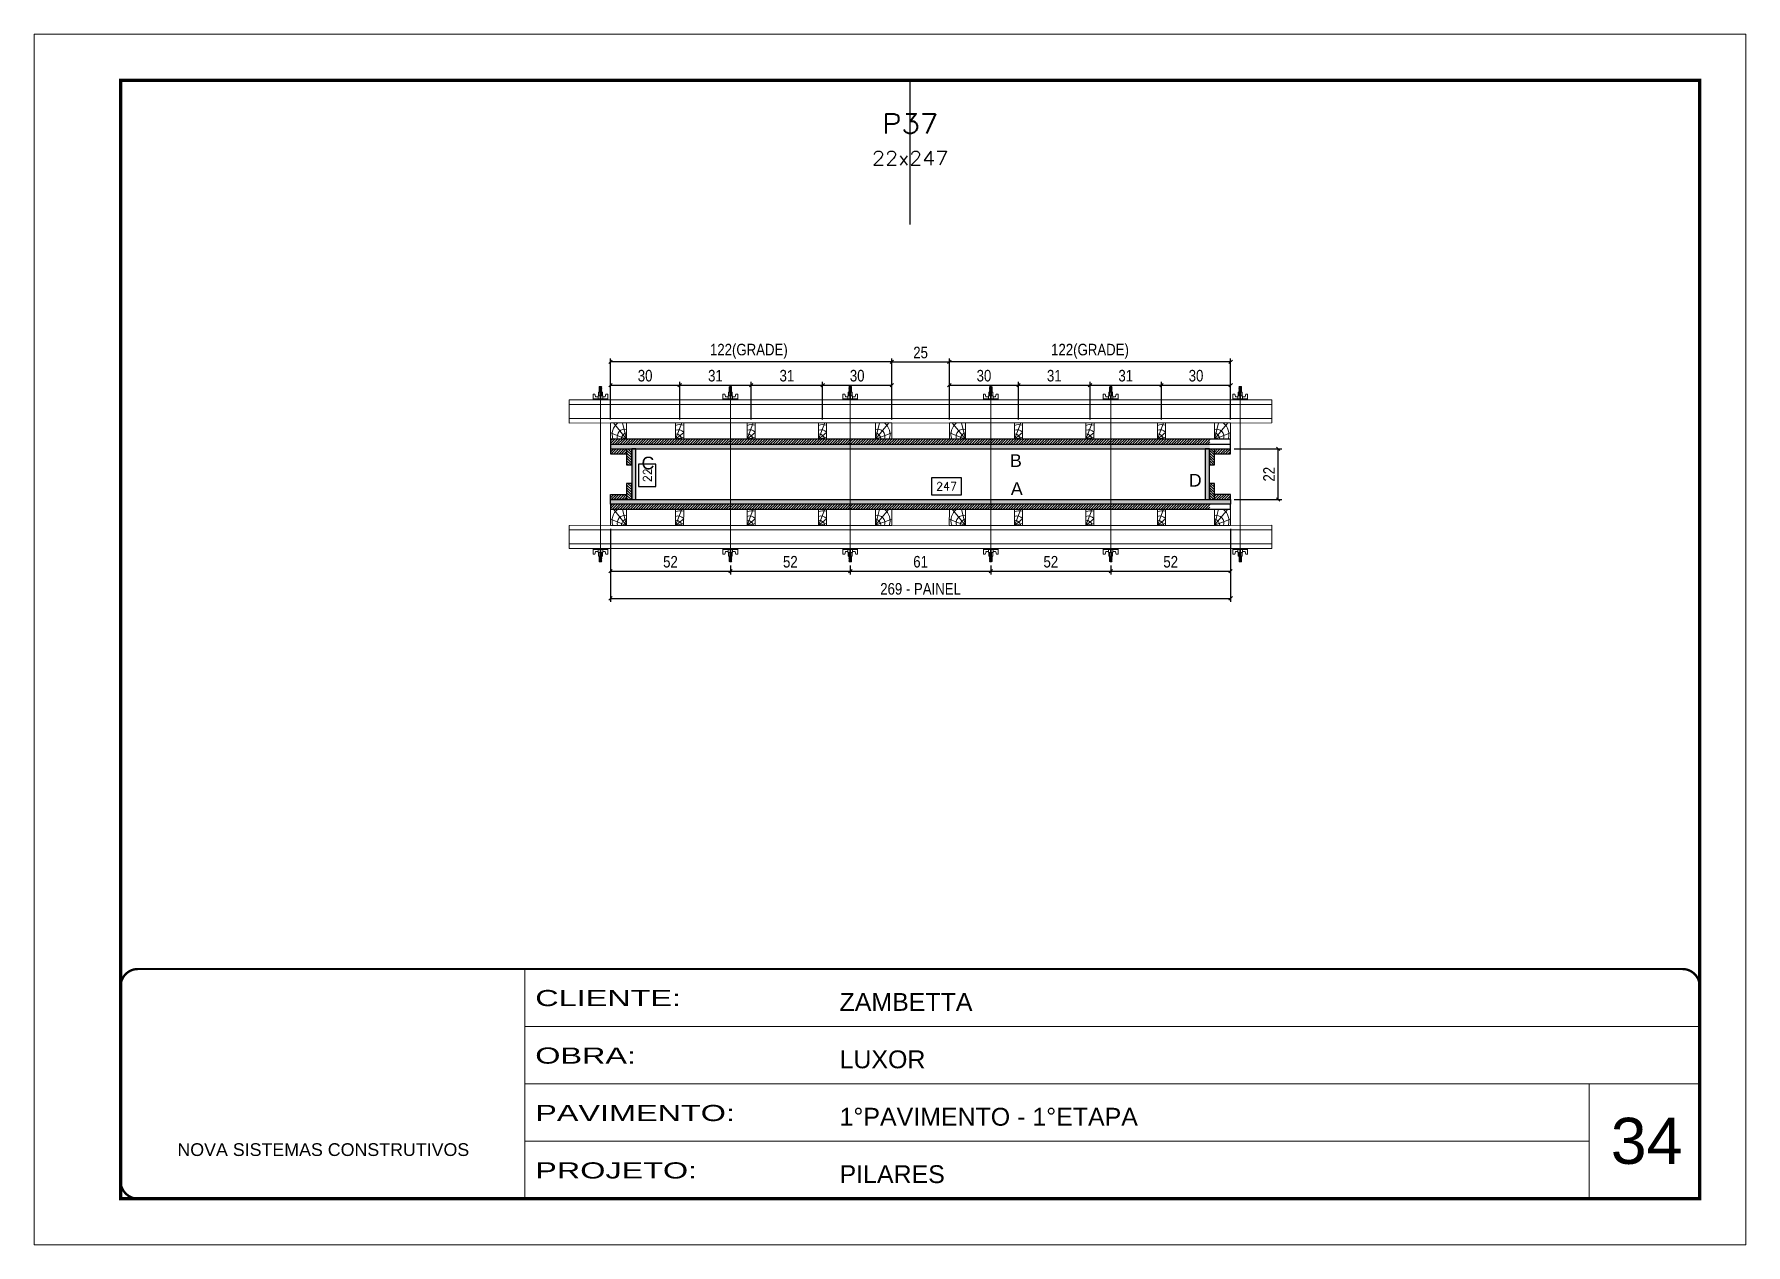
# Model space of a CAD drawing. Extents: x 14400 to 24104, y -21631 to 6985.
# Drawn here: x 15998 to 17483, y -3254 to -2204 of the extents above; entities that cross this region are included whole.
import ezdxf
from ezdxf.enums import TextEntityAlignment as Align

# ---------------------------------------------------------------- set-up
doc = ezdxf.new("R2010")
doc.units = 0
for name, pattern in [('CONTINUO', [0]), ('DASHED', [0.75, 0.5, -0.25]), ('HIDDEN', [0.375, 0.25, -0.125])]:
    doc.linetypes.add(name, pattern=pattern)
for name, color, linetype, lineweight in [('CARIMBO', 255, 'Continuous', 9), ('Folhas', 255, 'Continuous', 9), ('Hachura', 251, 'Continuous', 9), ('Madeira', 126, 'Continuous', 18), ('Perfil Metálico', 224, 'Continuous', 18), ('SARRAFO DE PRESSAO', 251, 'DASHED', 9), ('Texto Seção', 7, 'Continuous', 15)]:
    doc.layers.add(name, color=color, linetype=linetype, lineweight=lineweight)
for name, color, linetype in [('CHAPA', 1, 'Continuous'), ('COTA', 241, 'Continuous'), ('SARRAFO', 251, 'Continuous'), ('Texto de Titulo', 7, 'Continuous'), ('Texto Qtd Sarr', 242, 'Continuous'), ('TEXTO_GERAL', 7, 'Continuous')]:
    doc.layers.add(name, color=color, linetype=linetype)
doc.styles.add('ARIAL', font='arial.ttf')
doc.styles.add('COTA TECNICA 2X', font='techl___.ttf', dxfattribs={"height": 10})
doc.styles.add('ROMANS', font='romans.shx')
doc.styles.add('Tecnologia', font='')
doc.styles.get('Tecnologia').set_extended_font_data('Forgotten Futurist')
doc.dimstyles.new('SECAO PILAR', dxfattribs={"dimtxt": 10, "dimasz": 3, "dimexe": 3, "dimexo": 3, "dimgap": 3, "dimtad": 1, "dimdec": 1, "dimlfac": 0.5, "dimzin": 12, "dimdsep": 46, "dimtxsty": 'COTA TECNICA 2X', "dimblk1": 'OBLIQUE', "dimblk2": 'OBLIQUE', "dimsah": 1, "dimcen": 0.9, "dimclrd": 256, "dimclre": 256, "dimclrt": 256, "dimadec": 1, "dimazin": 3, "dimtfac": 1, "dimtdec": 1, "dimtmove": 0, "dimatfit": 3, "dimfxl": 1, "dimtolj": 1, "dimtzin": 12, "dimarcsym": 0})
doc.dimstyles.new('SECÇÃO 2', dxfattribs={"dimtxt": 7, "dimasz": 6, "dimexe": 0.18, "dimexo": 2, "dimgap": -4, "dimtad": 3, "dimdec": 1, "dimlfac": 0.5, "dimzin": 12, "dimdsep": 46, "dimtxsty": 'ROMANS', "dimblk": 'ARCHTICK', "dimcen": 0.09, "dimse1": 1, "dimse2": 1, "dimsd1": 1, "dimsd2": 1, "dimclrd": 180, "dimclre": 5, "dimclrt": 1, "dimadec": 0, "dimazin": 3, "dimtfac": 1, "dimtdec": 1, "dimtofl": 0, "dimtmove": 0, "dimatfit": 3, "dimldrblk": 'ARCHTICK', "dimfxl": 1, "dimtolj": 1, "dimtzin": 0, "dimarcsym": 0})

# ---------------------------------------------------------------- blocks, each defined once
blk = doc.blocks.new('9999999999')
at = {"color": 30, "linetype": 'CONTINUO'}
for p, q in [((98564.6, 34230.2), (98564.6, 34429.4)), ((98564.6, 34379.6), (99584, 34379.6)), ((98564.6, 34329.8), (99488, 34329.8)), ((99584, 34329.8), (99488, 34329.8)), ((99488, 34329.8), (99488, 34230.2)), ((98564.6, 34280), (99488, 34280))]:
    blk.add_line(p, q, dxfattribs=at)
at = {"color": 30, "linetype": 'CONTINUO', "const_width": 2}
blk.add_lwpolyline([(99584, 34230.2), (99584, 34414.4, 0.414214), (99569, 34429.4), (98229, 34429.4, 0.414214), (98214, 34414.4), (98214, 34245.2, 0.414214), (98229, 34230.2), (99584, 34230.2)], format="xyb", dxfattribs=at)
at = {"layer": 'Folhas'}
blk.add_lwpolyline([(98139, 34190.2), (99624, 34190.2), (99624, 35240.2), (98139, 35240.2)], close=True, dxfattribs=at)
at = {"layer": 'Folhas', "color": 30, "const_width": 3}
blk.add_lwpolyline([(98214, 34230.2), (99584, 34230.2), (99584, 35200.2), (98214, 35200.2)], close=True, dxfattribs=at)
at = {"color": 7, "linetype": 'Continuous', "ltscale": 5, "style": 'ARIAL'}
for s, height, p in [('ZAMBETTA', 15.48, (98837.7, 34393.1)), ('LUXOR', 15.48, (98837.7, 34343.3)), ('1°PAVIMENTO - 1°ETAPA', 15.483, (98837.7, 34293.5)), ('NOVA SISTEMAS CONSTRUTIVOS', 11.059, (98263.2, 34267.2)), ('PILARES', 15.48, (98837.7, 34243.7))]:
    blk.add_text(s, height=height, dxfattribs=at).set_placement(p)
at = {"layer": 'Folhas', "color": 7, "style": 'Tecnologia', "width": 1.5}
for s, p in [('CLIENTE:', (98573.7, 34397.2)), ('OBRA:', (98573.7, 34347.3)), ('PAVIMENTO:', (98573.7, 34297.5)), ('PROJETO:', (98573.7, 34247.7))]:
    blk.add_text(s, height=14, dxfattribs=at).set_placement(p)
blk = doc.blocks.new('*D1836')
at = {"layer": 'COTA', "color": 180, "lineweight": -2, "transparency": 16777216}
for p, q in [((16537.9, -2576.7), (16522.9, -2576.7)), ((16522.9, -2576.7), (16522.9, -2596.1)), ((16537.9, -2596.1), (16537.9, -2576.7)), ((16522.9, -2596.1), (16537.9, -2596.1))]:
    blk.add_line(p, q, dxfattribs=at)
at = {"layer": 'Defpoints', "color": 0, "transparency": 16777216}
for p in [(16537.8, -2563.5), (16537.8, -2607.5), (16541.9, -2607.5)]:
    blk.add_point(p, dxfattribs=at)
at = {"layer": 'COTA', "color": 1, "transparency": 16777216, "insert": (16530.4, -2586.4), "char_height": 7, "attachment_point": 5, "rotation": 90, "style": 'ROMANS'}
blk.add_mtext('\\A1;22', dxfattribs=at)
blk = doc.blocks.new('_ArchTick')
at = {"color": 0, "linetype": 'ByBlock', "const_width": 0.15}
blk.add_lwpolyline([(-0.5, -0.5), (0.5, 0.5)], dxfattribs=at)
blk = doc.blocks.new('*D1837')
at = {"layer": 'COTA', "color": 180, "lineweight": -2, "transparency": 16777216}
for p, q in [((16803, -2588.5), (16777, -2588.5)), ((16777, -2588.5), (16777, -2603.5)), ((16803, -2603.5), (16803, -2588.5)), ((16777, -2603.5), (16803, -2603.5))]:
    blk.add_line(p, q, dxfattribs=at)
at = {"layer": 'Defpoints', "color": 0, "transparency": 16777216}
for p in [(16520.5, -2607.5), (17014.5, -2607.5), (17014.5, -2607.5)]:
    blk.add_point(p, dxfattribs=at)
at = {"layer": 'COTA', "color": 1, "transparency": 16777216, "insert": (16790, -2596), "char_height": 7, "attachment_point": 5, "style": 'ROMANS'}
blk.add_mtext('\\A1;247', dxfattribs=at)
blk = doc.blocks.new('_Oblique')
at = {"color": 0, "linetype": 'ByBlock', "lineweight": -2}
blk.add_line((-0.5, -0.5), (0.5, 0.5), dxfattribs=at)
blk = doc.blocks.new('*D1838')
at = {"layer": 'COTA', "lineweight": -2, "transparency": 16777216}
for p, q in [((16498.5, -2632.9), (16498.5, -2696.2)), ((17036.5, -2632.8), (17036.5, -2696.2)), ((16498.5, -2693.2), (17036.5, -2693.2))]:
    blk.add_line(p, q, dxfattribs=at)
at = {"layer": 'Defpoints', "color": 0, "transparency": 16777216}
for p in [(16498.5, -2629.9), (17036.5, -2629.8), (17036.5, -2693.2)]:
    blk.add_point(p, dxfattribs=at)
at = {"layer": 'COTA', "lineweight": -2, "transparency": 16777216, "xscale": 3, "yscale": 3, "zscale": 3, "rotation": 180}
blk.add_blockref('_Oblique', (16498.5, -2693.2), dxfattribs=at)
at = {"layer": 'COTA', "lineweight": -2, "transparency": 16777216, "xscale": 3, "yscale": 3, "zscale": 3}
blk.add_blockref('_Oblique', (17036.5, -2693.2), dxfattribs=at)
at = {"layer": 'COTA', "transparency": 16777216, "insert": (16767.5, -2685), "char_height": 10, "attachment_point": 5, "style": 'COTA TECNICA 2X'}
blk.add_mtext('\\A1;269 - PAINEL', dxfattribs=at)
blk = doc.blocks.new('*D1839')
at = {"layer": 'COTA', "lineweight": -2, "transparency": 16777216}
for p, q in [((16498.5, -2632.9), (16498.5, -2672.6)), ((16498.5, -2669.6), (16602.5, -2669.6)), ((16602.5, -2664.6), (16602.5, -2672.6))]:
    blk.add_line(p, q, dxfattribs=at)
at = {"layer": 'Defpoints', "color": 0, "transparency": 16777216}
for p in [(16498.5, -2629.9), (16602.5, -2661.6), (16602.5, -2669.6)]:
    blk.add_point(p, dxfattribs=at)
at = {"layer": 'COTA', "lineweight": -2, "transparency": 16777216, "xscale": 3, "yscale": 3, "zscale": 3, "rotation": 180}
blk.add_blockref('_Oblique', (16498.5, -2669.6), dxfattribs=at)
at = {"layer": 'COTA', "lineweight": -2, "transparency": 16777216, "xscale": 3, "yscale": 3, "zscale": 3}
blk.add_blockref('_Oblique', (16602.5, -2669.6), dxfattribs=at)
at = {"layer": 'COTA', "transparency": 16777216, "insert": (16550.5, -2661.5), "char_height": 10, "attachment_point": 5, "style": 'COTA TECNICA 2X'}
blk.add_mtext('\\A1;52', dxfattribs=at)
blk = doc.blocks.new('C')
at = {"layer": 'Hachura', "color": 0}
for p, q in [((0, 3.22), (0, -3.22)), ((0.45, 3.22), (0, 3.22)), ((0.46, 3.16), (0, 3.16)), ((0.46, 3.05), (0, 3.05)), ((0.46, 2.88), (0, 2.88)), ((0, 2.75), (0, -1.16)), ((0.46, 2.65), (0, 2.65)), ((0.46, 2.23), (0, 2.23)), ((0.46, 1.51), (0, 1.51)), ((0.39, 0.49), (0.17, 0.49)), ((0.45, -3.23), (0.45, 3.22)), ((0.45, 3.22), (2.58, 3.22)), ((1.74, 0.97), (0.45, 0.97)), ((1.45, 0.1), (0.45, 0.1)), ((1.35, 1.94), (1.35, 0.96)), ((2.58, 2.39), (1.47, 2.09)), ((1.74, -0.97), (1.74, 0.97)), ((1.74, 0.97), (1.74, 0.84)), ((1.74, 0.97), (1.74, 0.84)), ((1.74, 0.84), (3.35, 0.84)), ((3.35, 0.45), (1.74, 0.45)), ((2.58, 3.22), (2.58, 2.39)), ((3.32, 0.84), (3.32, -0.84)), ((3.35, 0.84), (3.35, -0.84)), ((3.68, 0.45), (3.35, 0.45)), ((3.84, -0.52), (3.35, 0.45)), ((3.35, 0.06), (3.67, -0.57)), ((3.68, 0.45), (4.16, -0.52)), ((3.72, 0.5), (4.25, -0.57)), ((4.37, -0.55), (3.83, 0.53)), ((4.15, 0.45), (3.93, 0.45)), ((4.42, -0.52), (3.93, 0.45)), ((4.15, 0.45), (4.26, 0.45)), ((4.26, 0.45), (4.74, -0.52)), ((4.3, 0.5), (4.83, -0.57)), ((4.95, -0.55), (4.41, 0.53)), ((4.51, 0.45), (4.84, 0.45)), ((5, -0.52), (4.51, 0.45)), ((4.84, 0.45), (5.32, -0.52)), ((4.88, 0.5), (5.41, -0.57)), ((5.53, -0.55), (4.99, 0.53)), ((5.58, -0.52), (5.09, 0.45)), ((5.42, 0.45), (5.09, 0.45)), ((5.58, -0.52), (5.09, 0.45)), ((5.42, 0.45), (5.74, -0.19)), ((5.46, 0.5), (5.74, -0.07)), ((5.74, 0.19), (5.57, 0.53)), ((5.74, 0.32), (5.68, 0.45)), ((5.68, 0.45), (5.74, 0.45)), ((5.74, 0.45), (5.9, 0.29)), ((5.74, 0.45), (5.74, -0.52)), ((5.9, -0.36), (5.9, 0.29)), ((0.45, 0), (0, 0)), ((0.46, -1.52), (0, -1.52)), ((0.46, -2.23), (0, -2.23)), ((0.46, -2.65), (0, -2.65)), ((0.46, -2.88), (0, -2.88)), ((0.46, -3.05), (0, -3.05)), ((0.46, -3.16), (0, -3.16)), ((0, -3.22), (2.57, -3.22)), ((0.08, -0.48), (0.29, -0.48)), ((0.29, -0.48), (0.4, -0.48)), ((0.45, 0), (0.45, -0.97)), ((0.45, -0.16), (1.45, -0.16)), ((0.45, -0.65), (0.45, -0.32)), ((0.45, -3.23), (0.45, -0.65)), ((0.45, -0.97), (1.74, -0.97)), ((1.35, -1.94), (1.35, -0.97)), ((2.58, -2.39), (1.47, -2.1)), ((3.35, -0.32), (1.74, -0.32)), ((3.35, -0.84), (1.74, -0.84)), ((2.58, -3.23), (2.58, -2.39)), ((3.35, -0.07), (3.58, -0.52)), ((3.35, -0.52), (3.58, -0.52)), ((3.84, -0.52), (4.16, -0.52)), ((4.42, -0.52), (4.74, -0.52)), ((4.63, -0.52), (4.74, -0.52)), ((5, -0.52), (5.32, -0.52)), ((5.58, -0.52), (5.74, -0.52)), ((5.74, -0.52), (5.9, -0.36)), ((5.74, -0.52), (5.74, -0.52))]:
    blk.add_line(p, q, dxfattribs=at)
for centre, radius, start, end in [((1.52, 1.94), 0.161, 104.74356, 180), ((1.44, -0.03), 0.129, 272.69497, 87.30503), ((3.81, 0.39), 0.143, 25.56881, 154.43119), ((4.39, 0.39), 0.143, 25.56881, 154.43119), ((4.97, 0.39), 0.143, 25.56881, 154.43119), ((5.55, 0.39), 0.143, 25.56881, 154.43119), ((0.17, -0.37), 0.174, 221.74404, 317.85924), ((1.52, -1.94), 0.161, 180, 255.25644), ((3.71, -0.4), 0.174, 222.14076, 318.25596), ((4.29, -0.4), 0.174, 222.14076, 318.25596), ((4.87, -0.4), 0.174, 222.14076, 318.25596), ((5.45, -0.4), 0.174, 222.14076, 318.25596), ((5.61, -0.4), 0.174, 317.85924, 318.25596)]:
    blk.add_arc(centre, radius, start, end, dxfattribs=at)
blk = doc.blocks.new('*D1840')
at = {"layer": 'COTA', "lineweight": -2, "transparency": 16777216}
for p, q in [((16828.5, -2664.6), (16828.5, -2672.6)), ((16828.5, -2669.6), (16932.5, -2669.6)), ((16932.5, -2664.6), (16932.5, -2672.6))]:
    blk.add_line(p, q, dxfattribs=at)
at = {"layer": 'Defpoints', "color": 0, "transparency": 16777216}
for p in [(16828.5, -2661.6), (16932.5, -2661.6), (16932.5, -2669.6)]:
    blk.add_point(p, dxfattribs=at)
at = {"layer": 'COTA', "lineweight": -2, "transparency": 16777216, "xscale": 3, "yscale": 3, "zscale": 3, "rotation": 180}
blk.add_blockref('_Oblique', (16828.5, -2669.6), dxfattribs=at)
at = {"layer": 'COTA', "lineweight": -2, "transparency": 16777216, "xscale": 3, "yscale": 3, "zscale": 3}
blk.add_blockref('_Oblique', (16932.5, -2669.6), dxfattribs=at)
at = {"layer": 'COTA', "transparency": 16777216, "insert": (16880.5, -2661.5), "char_height": 10, "attachment_point": 5, "style": 'COTA TECNICA 2X'}
blk.add_mtext('\\A1;52', dxfattribs=at)
blk = doc.blocks.new('*D1841')
at = {"layer": 'COTA', "lineweight": -2, "transparency": 16777216}
for p, q in [((17039.5, -2563.5), (17080.8, -2563.5)), ((17077.8, -2607.5), (17077.8, -2563.5)), ((17039.5, -2607.5), (17080.8, -2607.5))]:
    blk.add_line(p, q, dxfattribs=at)
at = {"layer": 'Defpoints', "color": 0, "transparency": 16777216}
for p in [(17036.5, -2563.5), (17077.8, -2563.5), (17036.5, -2607.5)]:
    blk.add_point(p, dxfattribs=at)
at = {"layer": 'COTA', "lineweight": -2, "transparency": 16777216, "xscale": 3, "yscale": 3, "zscale": 3}
for p, rotation in [((17077.8, -2563.5), 90), ((17077.8, -2607.5), 270)]:
    blk.add_blockref('_Oblique', p, dxfattribs=dict(at, rotation=rotation))
at = {"layer": 'COTA', "transparency": 16777216, "insert": (17069.8, -2585.5), "char_height": 10, "attachment_point": 5, "rotation": 90, "style": 'COTA TECNICA 2X'}
blk.add_mtext('\\A1;22', dxfattribs=at)
blk = doc.blocks.new('*D1842')
at = {"layer": 'COTA', "lineweight": -2, "transparency": 16777216}
for p, q in [((16602.5, -2664.6), (16602.5, -2672.6)), ((16602.5, -2669.6), (16706.5, -2669.6)), ((16706.5, -2664.6), (16706.5, -2672.6))]:
    blk.add_line(p, q, dxfattribs=at)
at = {"layer": 'Defpoints', "color": 0, "transparency": 16777216}
for p in [(16602.5, -2661.6), (16706.5, -2661.6), (16706.5, -2669.6)]:
    blk.add_point(p, dxfattribs=at)
at = {"layer": 'COTA', "lineweight": -2, "transparency": 16777216, "xscale": 3, "yscale": 3, "zscale": 3, "rotation": 180}
blk.add_blockref('_Oblique', (16602.5, -2669.6), dxfattribs=at)
at = {"layer": 'COTA', "lineweight": -2, "transparency": 16777216, "xscale": 3, "yscale": 3, "zscale": 3}
blk.add_blockref('_Oblique', (16706.5, -2669.6), dxfattribs=at)
at = {"layer": 'COTA', "transparency": 16777216, "insert": (16654.5, -2661.5), "char_height": 10, "attachment_point": 5, "style": 'COTA TECNICA 2X'}
blk.add_mtext('\\A1;52', dxfattribs=at)
blk = doc.blocks.new('PONTALETE')
at = {"layer": 'Madeira'}
for q in [(2.71, 7), (7, 5.76), (7, 1.74)]:
    blk.add_line((0, 0), q, dxfattribs=at)
blk.add_lwpolyline([(0, 0), (7, 0), (7, 7), (0, 7)], close=True, dxfattribs=at)
for centre, radius, start, end in [((2.04, 0.06), 6.23, 37.28179, 109.09128), ((1.09, 0.9), 3.19, 343.60304, 109.98471), ((-0.21, -0.78), 3.09, 14.63219, 86.0383)]:
    blk.add_arc(centre, radius, start, end, dxfattribs=at)
blk = doc.blocks.new('MEIO PONTALETE')
at = {"layer": 'Madeira'}
for q in [(2.71, 7), (3.5, 2.88), (3.5, 0.87)]:
    blk.add_line((0, 0), q, dxfattribs=at)
blk.add_lwpolyline([(0, 0), (3.5, 0), (3.5, 7), (0, 7)], close=True, dxfattribs=at)
for centre, radius, start, end in [((2.04, 0.06), 6.23, 76.44987, 109.09128), ((1.09, 0.9), 3.19, 40.90626, 109.98471), ((-0.21, -0.78), 3.09, 14.63219, 86.0383)]:
    blk.add_arc(centre, radius, start, end, dxfattribs=at)
blk = doc.blocks.new('*D1843')
at = {"layer": 'COTA', "lineweight": -2, "transparency": 16777216}
for p, q in [((16792.5, -2538.1), (16792.5, -2505.3)), ((16792.5, -2508.3), (16852.5, -2508.3)), ((16852.5, -2538.1), (16852.5, -2505.3))]:
    blk.add_line(p, q, dxfattribs=at)
at = {"layer": 'Defpoints', "color": 0, "transparency": 16777216}
for p in [(16852.5, -2508.3), (16792.5, -2541.1), (16852.5, -2541.1)]:
    blk.add_point(p, dxfattribs=at)
at = {"layer": 'COTA', "lineweight": -2, "transparency": 16777216, "xscale": 3, "yscale": 3, "zscale": 3, "rotation": 180}
blk.add_blockref('_Oblique', (16792.5, -2508.3), dxfattribs=at)
at = {"layer": 'COTA', "lineweight": -2, "transparency": 16777216, "xscale": 3, "yscale": 3, "zscale": 3}
blk.add_blockref('_Oblique', (16852.5, -2508.3), dxfattribs=at)
at = {"layer": 'COTA', "transparency": 16777216, "insert": (16822.5, -2500.1), "char_height": 10, "attachment_point": 5, "style": 'COTA TECNICA 2X'}
blk.add_mtext('\\A1;30', dxfattribs=at)
blk = doc.blocks.new('*D1844')
at = {"layer": 'COTA', "lineweight": -2, "transparency": 16777216}
for p, q in [((16792.5, -2538.1), (16792.5, -2485.1)), ((17036.5, -2488.1), (16792.5, -2488.1)), ((17036.5, -2538.1), (17036.5, -2485.1))]:
    blk.add_line(p, q, dxfattribs=at)
at = {"layer": 'Defpoints', "color": 0, "transparency": 16777216}
for p in [(16792.5, -2488.1), (16792.5, -2541.1), (17036.5, -2541.1)]:
    blk.add_point(p, dxfattribs=at)
at = {"layer": 'COTA', "lineweight": -2, "transparency": 16777216, "xscale": 3, "yscale": 3, "zscale": 3, "rotation": 180}
blk.add_blockref('_Oblique', (16792.5, -2488.1), dxfattribs=at)
at = {"layer": 'COTA', "lineweight": -2, "transparency": 16777216, "xscale": 3, "yscale": 3, "zscale": 3}
blk.add_blockref('_Oblique', (17036.5, -2488.1), dxfattribs=at)
at = {"layer": 'COTA', "transparency": 16777216, "insert": (16914.5, -2478.9), "char_height": 10, "attachment_point": 5, "style": 'COTA TECNICA 2X'}
blk.add_mtext('\\A1;122(GRADE)', dxfattribs=at)
blk = doc.blocks.new('*D1845')
at = {"layer": 'COTA', "lineweight": -2, "transparency": 16777216}
for p, q in [((16852.5, -2538.1), (16852.5, -2505.3)), ((16852.5, -2508.3), (16914.5, -2508.3)), ((16914.5, -2538.1), (16914.5, -2505.3))]:
    blk.add_line(p, q, dxfattribs=at)
at = {"layer": 'Defpoints', "color": 0, "transparency": 16777216}
for p in [(16914.5, -2508.3), (16852.5, -2541.1), (16914.5, -2541.1)]:
    blk.add_point(p, dxfattribs=at)
at = {"layer": 'COTA', "lineweight": -2, "transparency": 16777216, "xscale": 3, "yscale": 3, "zscale": 3, "rotation": 180}
blk.add_blockref('_Oblique', (16852.5, -2508.3), dxfattribs=at)
at = {"layer": 'COTA', "lineweight": -2, "transparency": 16777216, "xscale": 3, "yscale": 3, "zscale": 3}
blk.add_blockref('_Oblique', (16914.5, -2508.3), dxfattribs=at)
at = {"layer": 'COTA', "transparency": 16777216, "insert": (16883.5, -2500.1), "char_height": 10, "attachment_point": 5, "style": 'COTA TECNICA 2X'}
blk.add_mtext('\\A1;31', dxfattribs=at)
blk = doc.blocks.new('*D1846')
at = {"layer": 'COTA', "lineweight": -2, "transparency": 16777216}
for p, q in [((16914.5, -2538.1), (16914.5, -2505.3)), ((16914.5, -2508.3), (16976.5, -2508.3)), ((16976.5, -2538.1), (16976.5, -2505.3))]:
    blk.add_line(p, q, dxfattribs=at)
at = {"layer": 'Defpoints', "color": 0, "transparency": 16777216}
for p in [(16976.5, -2508.3), (16914.5, -2541.1), (16976.5, -2541.1)]:
    blk.add_point(p, dxfattribs=at)
at = {"layer": 'COTA', "lineweight": -2, "transparency": 16777216, "xscale": 3, "yscale": 3, "zscale": 3, "rotation": 180}
blk.add_blockref('_Oblique', (16914.5, -2508.3), dxfattribs=at)
at = {"layer": 'COTA', "lineweight": -2, "transparency": 16777216, "xscale": 3, "yscale": 3, "zscale": 3}
blk.add_blockref('_Oblique', (16976.5, -2508.3), dxfattribs=at)
at = {"layer": 'COTA', "transparency": 16777216, "insert": (16945.5, -2500.1), "char_height": 10, "attachment_point": 5, "style": 'COTA TECNICA 2X'}
blk.add_mtext('\\A1;31', dxfattribs=at)
blk = doc.blocks.new('*D1847')
at = {"layer": 'COTA', "lineweight": -2, "transparency": 16777216}
for p, q in [((16976.5, -2538.1), (16976.5, -2505.3)), ((16976.5, -2508.3), (17036.5, -2508.3)), ((17036.5, -2538.1), (17036.5, -2505.3))]:
    blk.add_line(p, q, dxfattribs=at)
at = {"layer": 'Defpoints', "color": 0, "transparency": 16777216}
for p in [(17036.5, -2508.3), (16976.5, -2541.1), (17036.5, -2541.1)]:
    blk.add_point(p, dxfattribs=at)
at = {"layer": 'COTA', "lineweight": -2, "transparency": 16777216, "xscale": 3, "yscale": 3, "zscale": 3, "rotation": 180}
blk.add_blockref('_Oblique', (16976.5, -2508.3), dxfattribs=at)
at = {"layer": 'COTA', "lineweight": -2, "transparency": 16777216, "xscale": 3, "yscale": 3, "zscale": 3}
blk.add_blockref('_Oblique', (17036.5, -2508.3), dxfattribs=at)
at = {"layer": 'COTA', "transparency": 16777216, "insert": (17006.5, -2500.1), "char_height": 10, "attachment_point": 5, "style": 'COTA TECNICA 2X'}
blk.add_mtext('\\A1;30', dxfattribs=at)
blk = doc.blocks.new('*D1848')
at = {"layer": 'COTA', "lineweight": -2, "transparency": 16777216}
for p, q in [((16498.5, -2538.1), (16498.5, -2505.3)), ((16498.5, -2508.3), (16558.5, -2508.3)), ((16558.5, -2538.1), (16558.5, -2505.3))]:
    blk.add_line(p, q, dxfattribs=at)
at = {"layer": 'Defpoints', "color": 0, "transparency": 16777216}
for p in [(16558.5, -2508.3), (16498.5, -2541.1), (16558.5, -2541.1)]:
    blk.add_point(p, dxfattribs=at)
at = {"layer": 'COTA', "lineweight": -2, "transparency": 16777216, "xscale": 3, "yscale": 3, "zscale": 3, "rotation": 180}
blk.add_blockref('_Oblique', (16498.5, -2508.3), dxfattribs=at)
at = {"layer": 'COTA', "lineweight": -2, "transparency": 16777216, "xscale": 3, "yscale": 3, "zscale": 3}
blk.add_blockref('_Oblique', (16558.5, -2508.3), dxfattribs=at)
at = {"layer": 'COTA', "transparency": 16777216, "insert": (16528.5, -2500.1), "char_height": 10, "attachment_point": 5, "style": 'COTA TECNICA 2X'}
blk.add_mtext('\\A1;30', dxfattribs=at)
blk = doc.blocks.new('*D1849')
at = {"layer": 'COTA', "lineweight": -2, "transparency": 16777216}
for p, q in [((16498.5, -2538.1), (16498.5, -2485.1)), ((16742.5, -2488.1), (16498.5, -2488.1)), ((16742.5, -2538.1), (16742.5, -2485.1))]:
    blk.add_line(p, q, dxfattribs=at)
at = {"layer": 'Defpoints', "color": 0, "transparency": 16777216}
for p in [(16498.5, -2488.1), (16498.5, -2541.1), (16742.5, -2541.1)]:
    blk.add_point(p, dxfattribs=at)
at = {"layer": 'COTA', "lineweight": -2, "transparency": 16777216, "xscale": 3, "yscale": 3, "zscale": 3, "rotation": 180}
blk.add_blockref('_Oblique', (16498.5, -2488.1), dxfattribs=at)
at = {"layer": 'COTA', "lineweight": -2, "transparency": 16777216, "xscale": 3, "yscale": 3, "zscale": 3}
blk.add_blockref('_Oblique', (16742.5, -2488.1), dxfattribs=at)
at = {"layer": 'COTA', "transparency": 16777216, "insert": (16618.5, -2478.9), "char_height": 10, "attachment_point": 5, "style": 'COTA TECNICA 2X'}
blk.add_mtext('\\A1;122(GRADE)', dxfattribs=at)
blk = doc.blocks.new('*D1850')
at = {"layer": 'COTA', "lineweight": -2, "transparency": 16777216}
for p, q in [((16558.5, -2538.1), (16558.5, -2505.3)), ((16558.5, -2508.3), (16620.5, -2508.3)), ((16620.5, -2538.1), (16620.5, -2505.3))]:
    blk.add_line(p, q, dxfattribs=at)
at = {"layer": 'Defpoints', "color": 0, "transparency": 16777216}
for p in [(16620.5, -2508.3), (16558.5, -2541.1), (16620.5, -2541.1)]:
    blk.add_point(p, dxfattribs=at)
at = {"layer": 'COTA', "lineweight": -2, "transparency": 16777216, "xscale": 3, "yscale": 3, "zscale": 3, "rotation": 180}
blk.add_blockref('_Oblique', (16558.5, -2508.3), dxfattribs=at)
at = {"layer": 'COTA', "lineweight": -2, "transparency": 16777216, "xscale": 3, "yscale": 3, "zscale": 3}
blk.add_blockref('_Oblique', (16620.5, -2508.3), dxfattribs=at)
at = {"layer": 'COTA', "transparency": 16777216, "insert": (16589.5, -2500.1), "char_height": 10, "attachment_point": 5, "style": 'COTA TECNICA 2X'}
blk.add_mtext('\\A1;31', dxfattribs=at)
blk = doc.blocks.new('*D1851')
at = {"layer": 'COTA', "lineweight": -2, "transparency": 16777216}
for p, q in [((16620.5, -2538.1), (16620.5, -2505.3)), ((16620.5, -2508.3), (16682.5, -2508.3)), ((16682.5, -2538.1), (16682.5, -2505.3))]:
    blk.add_line(p, q, dxfattribs=at)
at = {"layer": 'Defpoints', "color": 0, "transparency": 16777216}
for p in [(16682.5, -2508.3), (16620.5, -2541.1), (16682.5, -2541.1)]:
    blk.add_point(p, dxfattribs=at)
at = {"layer": 'COTA', "lineweight": -2, "transparency": 16777216, "xscale": 3, "yscale": 3, "zscale": 3, "rotation": 180}
blk.add_blockref('_Oblique', (16620.5, -2508.3), dxfattribs=at)
at = {"layer": 'COTA', "lineweight": -2, "transparency": 16777216, "xscale": 3, "yscale": 3, "zscale": 3}
blk.add_blockref('_Oblique', (16682.5, -2508.3), dxfattribs=at)
at = {"layer": 'COTA', "transparency": 16777216, "insert": (16651.5, -2500.1), "char_height": 10, "attachment_point": 5, "style": 'COTA TECNICA 2X'}
blk.add_mtext('\\A1;31', dxfattribs=at)
blk = doc.blocks.new('*D1852')
at = {"layer": 'COTA', "lineweight": -2, "transparency": 16777216}
for p, q in [((16682.5, -2538.1), (16682.5, -2505.3)), ((16682.5, -2508.3), (16742.5, -2508.3)), ((16742.5, -2538.1), (16742.5, -2505.3))]:
    blk.add_line(p, q, dxfattribs=at)
at = {"layer": 'Defpoints', "color": 0, "transparency": 16777216}
for p in [(16742.5, -2508.3), (16682.5, -2541.1), (16742.5, -2541.1)]:
    blk.add_point(p, dxfattribs=at)
at = {"layer": 'COTA', "lineweight": -2, "transparency": 16777216, "xscale": 3, "yscale": 3, "zscale": 3, "rotation": 180}
blk.add_blockref('_Oblique', (16682.5, -2508.3), dxfattribs=at)
at = {"layer": 'COTA', "lineweight": -2, "transparency": 16777216, "xscale": 3, "yscale": 3, "zscale": 3}
blk.add_blockref('_Oblique', (16742.5, -2508.3), dxfattribs=at)
at = {"layer": 'COTA', "transparency": 16777216, "insert": (16712.5, -2500.1), "char_height": 10, "attachment_point": 5, "style": 'COTA TECNICA 2X'}
blk.add_mtext('\\A1;30', dxfattribs=at)
blk = doc.blocks.new('*D1853')
at = {"layer": 'COTA', "lineweight": -2, "transparency": 16777216}
for p, q in [((16742.5, -2538.1), (16742.5, -2485.1)), ((16742.5, -2488.1), (16792.5, -2488.1)), ((16792.5, -2538.1), (16792.5, -2485.1))]:
    blk.add_line(p, q, dxfattribs=at)
at = {"layer": 'Defpoints', "color": 0, "transparency": 16777216}
for p in [(16792.5, -2488.1), (16742.5, -2541.1), (16792.5, -2541.1)]:
    blk.add_point(p, dxfattribs=at)
at = {"layer": 'COTA', "lineweight": -2, "transparency": 16777216, "xscale": 3, "yscale": 3, "zscale": 3, "rotation": 180}
blk.add_blockref('_Oblique', (16742.5, -2488.1), dxfattribs=at)
at = {"layer": 'COTA', "lineweight": -2, "transparency": 16777216, "xscale": 3, "yscale": 3, "zscale": 3}
blk.add_blockref('_Oblique', (16792.5, -2488.1), dxfattribs=at)
at = {"layer": 'COTA', "transparency": 16777216, "insert": (16767.5, -2480), "char_height": 10, "attachment_point": 5, "style": 'COTA TECNICA 2X'}
blk.add_mtext('\\A1;25', dxfattribs=at)
blk = doc.blocks.new('*D1854')
at = {"layer": 'COTA', "lineweight": -2, "transparency": 16777216}
for p, q in [((17036.4, -2632.9), (17036.4, -2672.6)), ((16932.5, -2664.6), (16932.5, -2672.6)), ((16932.5, -2669.6), (17036.4, -2669.6))]:
    blk.add_line(p, q, dxfattribs=at)
at = {"layer": 'Defpoints', "color": 0, "transparency": 16777216}
for p in [(17036.4, -2629.9), (16932.5, -2661.6), (17036.4, -2669.6)]:
    blk.add_point(p, dxfattribs=at)
at = {"layer": 'COTA', "lineweight": -2, "transparency": 16777216, "xscale": 3, "yscale": 3, "zscale": 3, "rotation": 180}
blk.add_blockref('_Oblique', (16932.5, -2669.6), dxfattribs=at)
at = {"layer": 'COTA', "lineweight": -2, "transparency": 16777216, "xscale": 3, "yscale": 3, "zscale": 3}
blk.add_blockref('_Oblique', (17036.4, -2669.6), dxfattribs=at)
at = {"layer": 'COTA', "transparency": 16777216, "insert": (16984.5, -2661.5), "char_height": 10, "attachment_point": 5, "style": 'COTA TECNICA 2X'}
blk.add_mtext('\\A1;52', dxfattribs=at)
blk = doc.blocks.new('*D1855')
at = {"layer": 'COTA', "lineweight": -2, "transparency": 16777216}
for p, q in [((16706.5, -2664.6), (16706.5, -2672.6)), ((16706.5, -2669.6), (16828.5, -2669.6)), ((16828.5, -2664.6), (16828.5, -2672.6))]:
    blk.add_line(p, q, dxfattribs=at)
at = {"layer": 'Defpoints', "color": 0, "transparency": 16777216}
for p in [(16706.5, -2661.6), (16828.5, -2661.6), (16828.5, -2669.6)]:
    blk.add_point(p, dxfattribs=at)
at = {"layer": 'COTA', "lineweight": -2, "transparency": 16777216, "xscale": 3, "yscale": 3, "zscale": 3, "rotation": 180}
blk.add_blockref('_Oblique', (16706.5, -2669.6), dxfattribs=at)
at = {"layer": 'COTA', "lineweight": -2, "transparency": 16777216, "xscale": 3, "yscale": 3, "zscale": 3}
blk.add_blockref('_Oblique', (16828.5, -2669.6), dxfattribs=at)
at = {"layer": 'COTA', "transparency": 16777216, "insert": (16767.5, -2661.5), "char_height": 10, "attachment_point": 5, "style": 'COTA TECNICA 2X'}
blk.add_mtext('\\A1;61', dxfattribs=at)
blk = doc.blocks.new('titulo1')
at = {"layer": 'Defpoints', "color": 252, "linetype": 'HIDDEN', "ltscale": 2}
blk.add_line((0, 0), (0, 125), dxfattribs=at)
at = {"layer": 'Defpoints', "style": 'ROMANS', "oblique": 15}
blk.add_attdef('FOLHA', text='', height=10, dxfattribs=at).set_placement((0, 15.6), align=Align.MIDDLE_CENTER)
at = {"layer": 'Texto Qtd Sarr', "color": 3, "style": 'ROMANS', "oblique": 15}
for tag, height, p in [('TITULO', 17, (0, 71.4)), ('SEÇÃO', 12, (0, 41.5))]:
    blk.add_attdef(tag, text='', height=height, dxfattribs=at).set_placement(p, align=Align.MIDDLE_CENTER)

msp = doc.modelspace()

# ---------------------------------------------------------------- hatches: boundary and pattern name
at = {"layer": 'Hachura'}
h = msp.add_hatch(dxfattribs=at)
h.set_pattern_fill('ANSI31', color=256, scale=0.5, angle=180, style=0)
h.set_pattern_definition([(225, (7402.5001, -25484.4815), (1.12253202, -1.12253202), [])])
h.paths.add_polyline_path([(17018.45, -2555.07), (17018.45, -2559.47), (16498.45, -2559.47), (16498.45, -2555.07)])
h = msp.add_hatch(color=256, dxfattribs=at)
h.dxf.hatch_style = 1
h.paths.add_polyline_path([(17018.45, -2563.48), (17018.45, -2559.48), (16498.45, -2559.47), (16498.45, -2563.47)])
h = msp.add_hatch(dxfattribs=at)
h.set_pattern_fill('ANSI31', color=256, scale=0.5, angle=180, style=0)
h.set_pattern_definition([(225, (7374.5001, -25492.8815), (1.12253202, -1.12253202), [])])
h.paths.add_polyline_path([(16512.45, -2563.47), (16512.45, -2567.87), (16498.45, -2567.87), (16498.45, -2563.47)])
h = msp.add_hatch(dxfattribs=at)
h.set_pattern_fill('ANSI31', color=256, scale=0.5, angle=270, style=0)
h.set_pattern_definition([(315, (39408.2601, -12066.4252), (1.12253202, 1.12253202), [])])
h.paths.add_polyline_path([(16516.85, -2577.47), (16512.45, -2577.47), (16512.45, -2563.47), (16516.85, -2563.47)])
h = msp.add_hatch(color=256, dxfattribs=at)
h.dxf.hatch_style = 1
h.paths.add_polyline_path([(16516.85, -2607.47), (16520.45, -2607.47), (16520.45, -2563.47), (16516.85, -2563.47)])
h = msp.add_hatch(color=256, dxfattribs=at)
h.dxf.hatch_style = 1
h.paths.add_polyline_path([(17014.45, -2607.47), (17018.05, -2607.47), (17018.05, -2563.47), (17014.45, -2563.47)])
h = msp.add_hatch(dxfattribs=at)
h.set_pattern_fill('ANSI31', color=256, scale=0.5, angle=270, style=0)
h.set_pattern_definition([(315, (39913.8601, -12066.4252), (1.12253202, 1.12253202), [])])
h.paths.add_polyline_path([(17022.45, -2577.47), (17018.05, -2577.47), (17018.05, -2563.47), (17022.45, -2563.47)])
h = msp.add_hatch(dxfattribs=at)
h.set_pattern_fill('ANSI31', color=256, scale=0.5, angle=180, style=0)
h.set_pattern_definition([(225, (7898.5001, -25492.8815), (1.12253202, -1.12253202), [])])
h.paths.add_polyline_path([(17036.45, -2563.47), (17036.45, -2567.87), (17022.45, -2567.87), (17022.45, -2563.47)])
h = msp.add_hatch(dxfattribs=at)
h.set_pattern_fill('ANSI31', color=256, scale=0.5, angle=270, style=0)
h.set_pattern_definition([(315, (39408.2601, -12096.4252), (1.12253202, 1.12253202), [])])
h.paths.add_polyline_path([(16516.85, -2607.47), (16512.45, -2607.47), (16512.45, -2593.47), (16516.85, -2593.47)])
h = msp.add_hatch(dxfattribs=at)
h.set_pattern_fill('ANSI31', color=256, scale=0.5, angle=270, style=0)
h.set_pattern_definition([(315, (39913.8601, -12096.4252), (1.12253202, 1.12253202), [])])
h.paths.add_polyline_path([(17022.45, -2607.47), (17018.05, -2607.47), (17018.05, -2593.47), (17022.45, -2593.47)])
h = msp.add_hatch(dxfattribs=at)
h.set_pattern_fill('ANSI31', color=256, scale=0.5, angle=180, style=0)
h.set_pattern_definition([(225, (7374.5001, -25498.8815), (1.12253202, -1.12253202), [])])
h.paths.add_polyline_path([(16512.45, -2607.47), (16512.45, -2603.07), (16498.45, -2603.07), (16498.45, -2607.47)])
h = msp.add_hatch(color=256, dxfattribs=at)
h.dxf.hatch_style = 1
h.paths.add_polyline_path([(17036.45, -2607.47), (17036.45, -2611.47), (16498.45, -2611.47), (16498.45, -2607.47)])
h = msp.add_hatch(dxfattribs=at)
h.set_pattern_fill('ANSI31', color=256, scale=0.5, angle=180, style=0)
h.set_pattern_definition([(225, (7402.5001, -25540.8815), (1.12253202, -1.12253202), [])])
h.paths.add_polyline_path([(17018.45, -2611.47), (17018.45, -2615.87), (16498.45, -2615.87), (16498.45, -2611.47)])
h = msp.add_hatch(dxfattribs=at)
h.set_pattern_fill('ANSI31', color=256, scale=0.5, angle=180, style=0)
h.set_pattern_definition([(225, (7533.5001, -25498.8815), (1.12253202, -1.12253202), [])])
h.paths.add_polyline_path([(17022.45, -2607.47), (17022.45, -2603.07), (17036.45, -2603.07), (17036.45, -2607.47)])

# ---------------------------------------------------------------- linework, layer by layer
at = {"layer": 'CHAPA'}
msp.add_lwpolyline([(16498.45, -2559.47), (16498.45, -2563.47), (17036.45, -2563.47), (17036.45, -2559.47)], dxfattribs=at)
for points in [[(16516.85, -2607.47), (16520.45, -2607.47), (16520.45, -2563.47), (16516.85, -2563.47)], [(17014.45, -2607.47), (17018.05, -2607.47), (17018.05, -2563.47), (17014.45, -2563.47)], [(17036.45, -2607.47), (17036.45, -2611.47), (16498.45, -2611.47), (16498.45, -2607.47)]]:
    msp.add_lwpolyline(points, close=True, dxfattribs=at)
at = {"layer": 'Hachura'}
for p, q in [((16489.76, -2660.64), (16489.76, -2514.1)), ((16602.45, -2660.64), (16602.45, -2514.1)), ((16706.45, -2660.64), (16706.45, -2514.1)), ((16828.45, -2660.64), (16828.45, -2514.1)), ((16932.45, -2660.64), (16932.45, -2514.1)), ((17044.84, -2660.64), (17044.84, -2514.1))]:
    msp.add_line(p, q, dxfattribs=at)
at = {"layer": 'Madeira'}
for points in [[(16498.45, -2555.07), (16498.47, -2541.07), (16742.46, -2541.07), (16742.44, -2555.07)], [(16792.46, -2555.07), (16792.47, -2541.07), (17036.47, -2541.07), (17036.45, -2555.07)], [(16498.44, -2629.86), (16498.45, -2615.86), (16742.44, -2615.86), (16742.43, -2629.86)], [(16792.44, -2629.86), (16792.46, -2615.86), (17036.45, -2615.86), (17036.44, -2629.86)]]:
    msp.add_lwpolyline(points, close=True, dxfattribs=at)
at = {"layer": 'Perfil Metálico'}
for p, q in [((17072.17, -2525.13), (16462.73, -2525.13)), ((17072.17, -2537.13), (16462.73, -2537.13)), ((17072.17, -2633.87), (16462.73, -2633.87)), ((17072.17, -2645.87), (16462.73, -2645.87))]:
    msp.add_line(p, q, dxfattribs=at)
for points in [[(17072.17, -2541.07), (17072.17, -2521.07), (16462.73, -2521.13), (16462.73, -2541.13)], [(16462.73, -2629.87), (16462.73, -2649.87), (17072.17, -2649.81), (17072.17, -2629.81)]]:
    msp.add_lwpolyline(points, close=True, dxfattribs=at)
at = {"layer": 'SARRAFO'}
for points in [[(16498.45, -2559.47), (17036.45, -2559.47), (17036.45, -2555.07), (16498.45, -2555.07)], [(16512.45, -2593.47), (16512.45, -2607.47), (16516.85, -2607.47), (16516.85, -2593.47)], [(17018.05, -2593.47), (17018.05, -2607.47), (17022.45, -2607.47), (17022.45, -2593.47)], [(16498.45, -2615.87), (17036.45, -2615.87), (17036.45, -2611.47), (16498.45, -2611.47)]]:
    msp.add_lwpolyline(points, close=True, dxfattribs=at)
for points in [[(16498.45, -2563.47), (16498.45, -2567.87), (16512.45, -2567.87)], [(16512.45, -2563.47), (16512.45, -2577.47), (16516.85, -2577.47), (16516.85, -2563.47)], [(17018.05, -2563.47), (17018.05, -2577.47), (17022.45, -2577.47), (17022.45, -2563.47)], [(17022.45, -2567.87), (17036.45, -2567.87), (17036.45, -2563.47)], [(16512.45, -2607.47), (16498.45, -2607.47), (16498.45, -2603.07), (16512.45, -2603.07)], [(17022.45, -2607.47), (17036.45, -2607.47), (17036.45, -2603.07), (17022.45, -2603.07)]]:
    msp.add_lwpolyline(points, dxfattribs=at)

# ---------------------------------------------------------------- block references
at = {"layer": 'Hachura', "linetype": 'Continuous', "yscale": 2, "zscale": 2}
for p, xscale, rotation in [((16489.77, -2521.1), -2, 270), ((16602.44, -2521.1), 2, 90.00000000000001), ((16706.44, -2521.1), 2, 90.00000000000001), ((16828.44, -2521.1), 2, 90.00000000000001), ((16932.44, -2521.1), 2, 90.00000000000001), ((17044.83, -2521.1), 2, 90.00000000000001), ((16489.76, -2649.84), 2, 270), ((16602.45, -2649.84), -2, 90), ((16706.45, -2649.84), -2, 90), ((16828.45, -2649.84), -2, 90), ((16932.45, -2649.84), -2, 90), ((17044.84, -2649.84), -2, 90)]:
    msp.add_blockref('C', p, dxfattribs=dict(at, xscale=xscale, rotation=rotation))
at = {"layer": 'Madeira'}
for name, p, xscale, yscale, zscale, rotation in [('PONTALETE', (16512.45, -2555.08), 2, 2, 2, 89.93708930310329), ('MEIO PONTALETE', (16554.95, -2555.07), 1.999999997962732, 1.999999997962732, 1.999999997962732, 359.9370893031033), ('MEIO PONTALETE', (16616.95, -2555.07), 1.999999997962732, 1.999999997962732, 1.999999997962732, 359.9370893031033), ('MEIO PONTALETE', (16678.95, -2555.07), 1.999999997962732, 1.999999997962732, 1.999999997962732, 359.9370893031033), ('PONTALETE', (16728.44, -2555.06), -2, 2, 2, 269.9370893031033), ('PONTALETE', (16806.46, -2555.08), 2, 2, 2, 89.93708930310329), ('MEIO PONTALETE', (16848.96, -2555.07), 1.999999997962732, 1.999999997962732, 1.999999997962732, 359.9370893031033), ('MEIO PONTALETE', (16910.96, -2555.07), 1.999999997962732, 1.999999997962732, 1.999999997962732, 359.9370893031033), ('MEIO PONTALETE', (16972.96, -2555.07), 1.999999997962732, 1.999999997962732, 1.999999997962732, 359.9370893031033), ('PONTALETE', (17022.45, -2555.06), -2, 2, 2, 269.9370893031033), ('PONTALETE', (16512.44, -2629.86), 2, 2, 2, 89.93708930310329), ('MEIO PONTALETE', (16554.94, -2629.86), 1.999999997962732, 1.999999997962732, 1.999999997962732, 359.9370893031033), ('MEIO PONTALETE', (16616.94, -2629.86), 1.999999997962732, 1.999999997962732, 1.999999997962732, 359.9370893031033), ('MEIO PONTALETE', (16678.94, -2629.86), 1.999999997962732, 1.999999997962732, 1.999999997962732, 359.9370893031033), ('PONTALETE', (16728.43, -2629.84), -2, 2, 2, 269.9370893031033), ('PONTALETE', (16806.44, -2629.86), 2, 2, 2, 89.93708930310329), ('MEIO PONTALETE', (16848.94, -2629.86), 1.999999997962732, 1.999999997962732, 1.999999997962732, 359.9370893031033), ('MEIO PONTALETE', (16910.94, -2629.86), 1.999999997962732, 1.999999997962732, 1.999999997962732, 359.9370893031033), ('MEIO PONTALETE', (16972.94, -2629.86), 1.999999997962732, 1.999999997962732, 1.999999997962732, 359.9370893031033), ('PONTALETE', (17022.44, -2629.84), -2, 2, 2, 269.9370893031033)]:
    msp.add_blockref(name, p, dxfattribs=dict(at, xscale=xscale, yscale=yscale, zscale=zscale, rotation=rotation))
at = {"layer": 'SARRAFO DE PRESSAO', "color": 6, "linetype": 'ByBlock'}
msp.add_blockref('9999999999', (-82140.51, -37444.08), dxfattribs=at)
at = {"layer": 'Texto Seção'}
ref = msp.add_blockref('titulo1', (16758.47, -2368.87), dxfattribs=at)
ref.add_attrib('TITULO', 'P37', dxfattribs={"layer": 'Texto de Titulo', "color": 7, "height": 17, "style": 'ROMANS', "width": 1.1}).set_placement((16758.47, -2281.37), align=Align.MIDDLE_CENTER)
ref.add_attrib('SEÇÃO', '22x247', dxfattribs={"layer": 'Texto de Titulo', "color": 7, "height": 12, "style": 'ROMANS', "width": 1.1}).set_placement((16758.47, -2311.37), align=Align.MIDDLE_CENTER)

# ---------------------------------------------------------------- texts
at = {"layer": 'CARIMBO', "style": 'ARIAL'}
msp.add_text('34', height=40, dxfattribs=at).set_placement((17366.33, -3183.73))
at = {"layer": 'TEXTO_GERAL', "style": 'ARIAL'}
for s, p in [('B', (16850.21, -2573.72)), ('C', (16530.96, -2575.82)), ('A', (16850.96, -2597.95)), ('D', (17005.81, -2590.75))]:
    msp.add_text(s, height=11, dxfattribs=at).set_placement(p, align=Align.MIDDLE_CENTER)

# ---------------------------------------------------------------- dimensions: what is measured, and where the dimension line sits
at = {"layer": 'COTA'}
dim = msp.add_linear_dim(base=(16498.47, -2488.08), p1=(16742.46, -2541.09), p2=(16498.47, -2541.06), text='<>(GRADE)', dimstyle='SECAO PILAR', dxfattribs=at)
dim.commit()
dim.dimension.update_dxf_attribs({"geometry": '*D1849', "text_midpoint": (16618.46, -2488.08), "dimtype": 160})
for base, p1, p2, dimstyle, picture, middle in [((16792.47, -2488.08), (16742.46, -2541.1), (16792.47, -2541.06), 'SECAO PILAR', '*D1853', (16767.47, -2488.08)), ((17014.45, -2607.47), (16520.45, -2607.47), (17014.45, -2607.47), 'SECÇÃO 2', '*D1837', (16790.01, -2607.47))]:
    dim = msp.add_linear_dim(base=base, p1=p1, p2=p2, dimstyle=dimstyle, dxfattribs=at)
    dim.commit()
    dim.dimension.update_dxf_attribs({"geometry": picture, "text_midpoint": middle, "dimtype": 160})
for base, p1, p2, text, picture, middle in [((16792.47, -2488.08), (17036.47, -2541.09), (16792.47, -2541.06), '<>(GRADE)', '*D1844', (16914.47, -2478.86)), ((17036.45, -2693.17), (16498.45, -2629.86), (17036.45, -2629.82), '<> - PAINEL', '*D1838', (16767.45, -2685.03))]:
    dim = msp.add_linear_dim(base=base, p1=p1, p2=p2, text=text, dimstyle='SECAO PILAR', dxfattribs=at)
    dim.commit()
    dim.dimension.update_dxf_attribs({"geometry": picture, "text_midpoint": middle})
for base, p1, p2, picture, middle in [((16558.47, -2508.27), (16498.47, -2541.06), (16558.47, -2541.07), '*D1848', (16528.47, -2500.05)), ((16620.47, -2508.27), (16558.47, -2541.07), (16620.47, -2541.07), '*D1850', (16589.47, -2500.05)), ((16682.47, -2508.27), (16620.47, -2541.07), (16682.47, -2541.07), '*D1851', (16651.47, -2500.05)), ((16742.46, -2508.27), (16682.47, -2541.07), (16742.46, -2541.07), '*D1852', (16712.46, -2500.05)), ((16852.47, -2508.27), (16792.47, -2541.06), (16852.47, -2541.07), '*D1843', (16822.47, -2500.05)), ((16914.47, -2508.27), (16852.47, -2541.07), (16914.47, -2541.07), '*D1845', (16883.47, -2500.05)), ((16976.47, -2508.27), (16914.47, -2541.07), (16976.47, -2541.07), '*D1846', (16945.47, -2500.05)), ((17036.47, -2508.27), (16976.47, -2541.07), (17036.47, -2541.07), '*D1847', (17006.47, -2500.05)), ((16602.52, -2669.56), (16498.45, -2629.87), (16602.52, -2661.64), '*D1839', (16550.49, -2661.45)), ((17036.44, -2669.56), (16932.52, -2661.64), (17036.44, -2629.86), '*D1854', (16984.48, -2661.45)), ((16706.52, -2669.56), (16602.52, -2661.64), (16706.52, -2661.64), '*D1842', (16654.52, -2661.45)), ((16828.52, -2669.56), (16706.52, -2661.64), (16828.52, -2661.64), '*D1855', (16767.52, -2661.46)), ((16932.52, -2669.56), (16828.52, -2661.64), (16932.52, -2661.64), '*D1840', (16880.52, -2661.45))]:
    dim = msp.add_linear_dim(base=base, p1=p1, p2=p2, dimstyle='SECAO PILAR', dxfattribs=at)
    dim.commit()
    dim.dimension.update_dxf_attribs({"geometry": picture, "text_midpoint": middle})
dim = msp.add_linear_dim(base=(16541.87, -2607.47), p1=(16537.77, -2563.47), p2=(16537.77, -2607.47), angle=270, dimstyle='SECÇÃO 2', dxfattribs=at)
dim.commit()
dim.dimension.update_dxf_attribs({"geometry": '*D1836', "text_midpoint": (16541.87, -2586.4), "dimtype": 160})
dim = msp.add_linear_dim(base=(17077.75, -2563.47), p1=(17036.45, -2607.47), p2=(17036.45, -2563.47), angle=90, dimstyle='SECAO PILAR', dxfattribs=at)
dim.commit()
dim.dimension.update_dxf_attribs({"geometry": '*D1841', "text_midpoint": (17069.75, -2585.47)})

doc.saveas('drawing.dxf')
